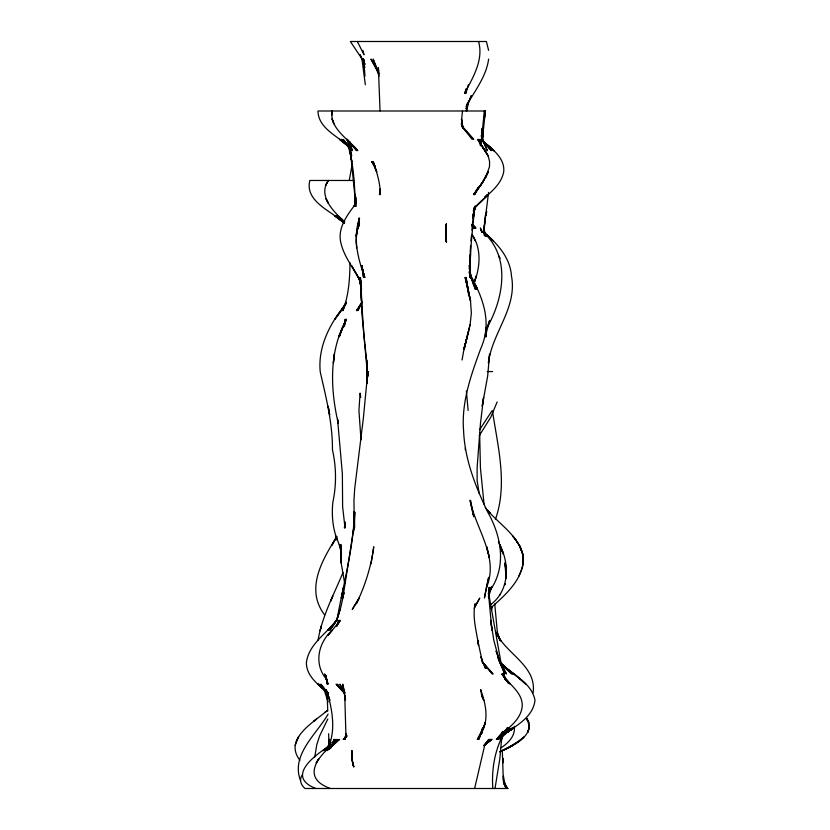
<?xml version="1.0" encoding="UTF-8"?>
<svg xmlns="http://www.w3.org/2000/svg" width="830" height="830" viewBox="0 0 830 830"><rect width="100%" height="100%" fill="white"/><g stroke="black" fill="none" stroke-linecap="round" stroke-linejoin="round"><path stroke-width="1.25" d="M468.13 410.466L466.367 390.961M486.048 328.026L486.224 336.721L485.965 328.026M350.001 262.737C349.814 278.89 348.725 295.501 342.904 310.69L346.183 302.089L341.265 310.69L334.812 319.343L346.525 303.043C330.62 322.31 317.672 346.089 320.245 371.902C326.065 397.56 332.643 423.186 332.446 449.756C336.347 467.186 336.534 484.865 332.84 502.337C331.523 515.129 332.695 528.368 337.437 540.382L335.994 536.118L340.487 548.153M353.373 532.85L354.234 523.813L353.964 500.324L354.69 488.652L363.353 418.31L367.835 371.518L367.005 383.491L366.694 359.992L367.4 383.491L366.559 359.992L364.889 344.056M479.647 433.053L480.425 467.913L484.046 504.184M490.862 607.902C505.532 594.737 523.18 579.548 523.408 558.341C520.701 537.487 501.04 525.66 488.102 511.031L490.167 513.199L485.249 507.587M345.124 521.914L345.01 527.828L342.624 506.736L342.365 473.826L337.551 419.171L338.287 423.57C330.33 389.197 328.69 351.132 346.494 319.343L338.879 336.721L346.079 319.343L343.651 326.906M522.34 567.409C524.529 559.814 522.89 551.577 519.103 544.781L522.703 553.766L523.408 558.341M367.182 383.491L367.317 378.698M324.727 712.493L327.549 710.293C314.041 722.183 283.269 738.845 299.941 760.311M485.841 331.751L485.726 336.721L486.411 328.026M470.019 258.555L469.988 277.5L470.299 253.824M523.242 562.885L522.599 553.766L519.103 544.781L521.25 549.221M329.054 746.834L328.618 733.741M355.427 204.045L355.634 196.959L354.431 206.411L355.458 204.263L354.14 206.411L355.769 203.194M354.109 528.98L354.825 512.058L353.362 533.109M345.052 523.097L344.429 527.828L345.519 523.097M469.936 265.652L471.295 241.966L474.76 206.411L473.245 218.228L474.905 206.411L472.633 222.948M357.491 228.935L359.525 218.228C352.646 237.992 357.803 258.597 364.827 277.5L361.475 265.652L364.536 277.5L361.621 265.652L364.235 277.5L361.766 265.652L363.54 277.5L361.953 265.652M345.062 323.067L345.228 319.343L344.471 325.516M354.192 528.98L354.42 523.813L342.842 598.046L343.921 592.693C341.109 605.838 339.2 619.834 329.78 630.229L336.451 620.352L328.358 630.229L336.741 620.352C326.138 633.778 308.667 644.298 306.394 662.62C306.301 676.502 319.073 685.31 328.504 693.372L318.73 684.179L327.819 693.226M480.767 145.644L481.047 139.367L480.643 144.389M470.195 252.652L470.62 245.545M485.27 215.572L484.035 232.193L486.38 236.415L484.129 232.193L485.374 236.415L484.077 227.991L484.928 219.296M355.748 198.142L355.219 206.411C354.815 186.283 353.902 165.481 348.164 146.153M358.104 228.935L358.819 218.228L358.985 225.366M314.777 757.002L316.769 744.769L319.56 736.127L327.808 719.008M488.559 192.456L484.129 227.991L484.035 232.193L487.335 236.415L483.786 232.193C497.232 243.263 510.253 257.684 511.456 275.944C517.567 307.899 491.931 332.861 488.403 363.063L489.617 354.088L487.635 376.208L482.209 406.15L483.6 397.414L480.446 423.57L477.146 467.238L477.115 480.404L479.159 493.362M470.973 240.773L471.378 236.031M356.392 236.031L356.931 230.128L356.091 241.966L356.682 247.931M367.545 376.312L367.991 371.518L366.777 383.491L368.022 371.518L366.787 383.491M358.373 226.559L359.172 218.228L357.45 228.935M471.917 230.128L472.509 224.121M486.173 328.026L485.26 336.721L489.638 320.421L486.868 327.985C504.152 297.648 511.477 254.706 480.767 230.076L482.147 232.193L480.363 227.991L481.877 232.193M445.669 230.128L446.301 224.121L445.71 230.128L446.395 241.966L445.627 230.128L446.384 224.121M501.818 736.833L499.805 758.973L495.002 788.5M332.125 110.992C329.313 128.536 348.382 138.963 357.803 150.666L346.722 139.367L356.682 150.666L347.407 139.367L352.335 150.666L351.08 146.153M484.284 110.992L481.597 139.367L482.106 128.339L481.96 139.367L481.639 133.236M466.481 88.488L465.869 93.427L468.338 84.795M349.264 180.432L352.19 164.33M357.896 226.559L358.207 224.173M502.129 736.833L501.6 739.385L502.171 737.082M380.472 190.018L379.435 194.604L380.337 188.877L380.13 194.604C380.555 183.222 376.685 172.287 373.241 161.601L376.758 171.955L372.027 161.601L375.17 166.716L371.84 161.601L375.17 166.716M466.802 110.898L468.452 102.1L467.145 104.3M465.205 449.756L465.526 447.598M462.04 359.992L464.945 344.045M462.528 110.992L461.667 118.991L462.829 128.339L461.449 118.991L463.13 128.339L461.262 123.701L463.42 128.339L472.146 139.367M482.355 729.072L481.628 733.741L482.645 727.9L478.848 739.385L483.133 727.9L477.302 739.385C489.856 723.76 486.774 706.672 480.643 689.554L481.981 697.117M344.575 325.516L345.581 319.343L343.63 326.75M533.067 692.874C537.114 665.785 505.636 653.864 495.873 632.253L500.874 641.03L496.952 632.253L499.712 639.93M358.031 226.559L358.415 224.173M473.536 213.497L474.812 207.593L472.944 218.228L475.144 206.411L472.664 218.228L474.739 207.593L473.339 211.142L475.497 206.411L472.706 215.862M371.124 563.819L373.749 546.773C371.135 566.589 365.107 585.814 356.361 603.763L359.017 598.046L352.252 609.479L358.726 599.094M318.004 640.594C321.926 616.514 333.764 594.861 342.987 572.565M486.422 587.35L484.419 598.046L488.652 577.348L486.484 587.35C499.276 557.21 475.756 528.99 470.071 500.324L473.069 514.413M488.382 596.863L490.177 587.35L488.787 598.046L489.119 587.35L488.901 598.046L491.931 630.229L490.748 620.352L493.777 640.179L499.857 662.62L496.101 650.896L504.723 673.96L497.627 657.298M474.833 207.593L472.758 218.228L475.31 206.411L473.66 212.324M355.292 204.045L355.769 201.69M468.805 295.781L465.661 277.5L470.506 300.927L471.367 313.086L470.071 324.924L464.053 348.828L469.977 324.924M488.631 59.065C486.494 75.157 476.586 88.447 468.618 102.1L471.347 95.595M466.263 110.898L468.11 102.1L466.118 106.499M464.229 348.828L468.753 330.921M473.577 213.497L474.947 207.593M357.626 226.528L358.259 224.121M491.485 610.206L492.335 606.523M474.625 788.5L484.772 744.966L488.839 739.385L484.627 744.966L491.983 739.385L484.201 745.35M474.49 606.056L475.102 603.763C472.166 617.8 476.669 631.692 478.578 645.522L477.665 640.179L482.541 662.62L480.923 656.8L485.498 668.399L483.081 662.62L487.054 668.399L482.925 662.62L492.398 673.96L482.884 662.62L493.176 673.96M295.096 745.392L298.644 736.656L296.31 741.055M497.118 401.969L490.862 417.106L479.159 435.802M495.458 519.321C507.825 484.056 497.813 446.82 492.532 411.296M336.71 620.352L339.895 609.479L336.887 620.352C343.236 584.393 353.559 548.723 354.369 512.058L354.638 527.683M501.03 739.385L501.714 737.082M488.528 596.863L491.474 587.35L490.188 589.487L491.547 587.35L488.206 593.772M473.463 284.732L476.275 275.944L473.463 284.732C480.041 268.536 482.168 249.508 472.011 234.299M522.485 567.409L518.885 576.186M336.887 625.841L338.816 620.352L336.793 625.841M466.211 88.82L464.541 93.427C472.83 77.781 483.797 59.957 478.578 41.5M302.296 774.888C298.842 779.526 300.927 785.097 305.004 788.5L507.908 788.5M471.347 95.595L466.024 108.699L468.452 102.1L466.792 105.4M337.011 625.841L339.304 620.352L336.451 625.841M475.497 206.411L473.494 211.142L475.569 206.411L474.086 208.382L488.206 194.604M354.037 206.411L355.582 202.873M361.756 302.089L357.927 310.69L361.953 302.089L356.506 310.69L362.337 302.089M477.893 187.673L474.397 194.604L482.033 183.056L474.013 194.604L485.623 177.537L489.482 166.716L489.596 161.601L488.196 156.061L477.686 139.367L481.068 145.022L478.889 139.367L480.695 145.022L480.062 139.367L480.331 145.644M485.643 177.537L488.123 171.955L482.24 183.056L473.463 194.604L482.261 183.056L488.154 171.955L482.199 183.056M502.845 731.344L498.674 739.385L502.16 732.496M474.677 194.604L478.007 187.673M331.243 747.208L335.227 739.385L331.066 747.208M328.296 180.473L325.723 185.246L328.296 180.473C317.537 196.005 333.785 212.034 344.792 221.797M474.169 608.338L479.771 598.046L474.501 607.404M489.928 590.555C507.016 566.703 501.341 535.993 487.687 512.058C475.445 486.39 464.707 459.332 463.576 430.563C461.293 402.208 471.046 374.994 480.663 348.828C492.844 321.708 482.51 296.787 469.23 272.759M492.138 410.611L479.605 429.712M336.69 536.616L331.896 545.258L336.835 536.616C322.413 559.721 304.807 588.916 324.655 614.916M330.641 742.736L329.334 744.966C335.299 728.75 332.384 711.248 328.047 695.042L329.894 700.24L326.055 689.554L328.172 693.942M502.482 732.081L498.332 739.385L502.451 732.081L497.647 739.385L503.032 732.081M474.335 208.558C483.62 196.326 500.438 188.286 503.696 171.955C505.273 157.534 491.225 148.404 481.815 140.177L494.026 150.666L481.753 140.177L493.871 150.666L481.929 140.177L493.414 150.666L482.147 140.239L491.049 148.933L486.37 144.586M337.914 624.305L340.393 620.352L328.172 635.189L332.197 630.229C318.201 642.773 313.574 663.927 326.325 679.096L324.561 673.96L328.068 684.179L325.557 675.101L327.611 684.179L326.159 677.363M331.201 747.519L336.316 739.385L329.012 749.552M353.922 206.411L355.323 204.263M330.589 742.435L325.225 750.569L330.216 744.977M328.099 714.08C316.624 734.27 290.77 754.657 300.408 780.273M353.808 206.411C346.12 216.474 337.903 228.592 340.663 241.966C343.786 256.792 353.964 268.64 360.822 281.816L351.578 265.652L360.77 281.816M346.276 736.563L344.097 739.385L346.473 735.619L344.367 739.385L346.38 734.872L344.647 739.385L346.245 733.741L345.01 739.385L345.892 733.741L344.74 695.042L345.477 700.24L342.728 684.179L344.73 692.625M325.536 749.552L331.066 742.435M329.811 748.702L337.426 739.385L327.248 750.569L339.584 739.385C322.227 751.337 297.285 776.693 330.402 788.5M346.899 735.619L343.796 739.385L346.463 736.563M500.428 734.602L496.361 739.385L507.804 727.9M473.982 208.382L488.434 194.604M474.034 208.226L475.663 206.411M484.627 744.966L489.804 739.385L484.502 744.977L491.578 739.385L483.932 745.776M506.124 729.57L501.943 733.741C510.751 726.364 521.51 718.116 522.257 705.645C522.464 694.378 512.639 686.711 505.802 679.096L510.377 684.179L501.704 673.96L508.354 683.152L502.513 673.96L505.439 679.065M506.051 731.438L509.62 727.9L500.708 739.385L507.234 727.9C495.5 745.703 491.298 767.449 492.833 788.5M329.956 744.541L323.814 750.569L329.811 745.776M489.897 605.132C509.215 591.811 510.118 564.203 499.681 544.781L503.219 553.766L498.384 541.482M522.06 738.544L523.792 737.04L518.646 741.481L504.101 749.832M521.199 739.291L511.954 745.724M503.8 734.789L512.484 727.9L503.364 734.789M329.925 745.35L323.015 750.569L330.029 745.672C314.881 754.875 285.219 776.839 315.929 788.5M503.457 734.789L511.612 728.667M329.271 746.087L323.244 750.569L329.251 746.367M503.281 735.079L513.282 727.9L502.918 735.079C515.513 726.219 533.182 717.359 534.997 700.24C531.75 682.976 513.168 674.915 501.268 664.135L513.957 673.96L501.144 664.135M505.491 732.921L511.612 728.626M501.102 747.778C508.23 743.161 515.845 735.577 514.195 726.271M503.053 735.079L513.646 727.9L503.437 734.654M502.928 735.079L513.646 727.9M499.971 751.71L512.141 745.724L499.878 751.856M500.085 751.71C512.401 746.378 536.834 735.214 526.594 718.085L528.886 722.681L526.511 718.085M354.078 180.473L309.829 180.473C304.548 201.576 331.73 211.225 344.149 222.876L334.428 215.572L344.274 222.876M487.262 371.57L492.584 371.57M343.911 222.554L334.687 215.572L343.713 222.554M349.306 146.9C338.246 136.359 318.253 128.525 317.973 110.992L485.457 110.992L482.334 139.367L483.112 128.339L482.448 139.367L483.019 141.629M349.139 146.9L339.491 139.367L349.015 146.63M510.201 671.532L501.279 664.239L512.878 673.96L501.31 664.239M344.128 222.554L335.642 215.572L344.336 223.021M513.179 673.96L499.878 662.62L510.004 672.217M340.093 139.367L349.451 147.439M343.143 141.11L348.911 146.319M501.289 664.363L511.757 673.96L500.521 663.492M328.524 693.372L318.544 684.179L328.431 694.139M344.481 222.668L336.928 215.572L344.004 222.668M349.565 147.19L341.4 139.367L350.53 148.933M509.34 671.346L500.967 662.62L488.663 593.294M342.105 140.312L350.945 149.722M463.42 128.339L461.646 125.548L473.702 139.367L461.719 126.482M351.069 144.078L352.823 145.956L351.37 144.078M351.204 144.078L352.926 145.956M485.384 144.078L491.246 150.666L482.033 139.367L487.345 150.666L481.089 135.684M507.701 788.5L504.007 783.925L507.618 788.5L503.499 781.3M326.449 691.089L320.857 684.179L327.995 694.056M350.696 148.788L343.215 139.367L350.924 149.639M364.266 61.202L362.897 59.065L364.08 61.202M500.843 664.685L506.487 673.96L500.417 662.62M344.886 692.863L339.947 684.179L344.761 693.953M484.699 143.476L482.375 139.367L482.946 128.339L482.51 139.367L483.122 141.629M378.086 71.888L370.927 59.065L379.165 74.026M505.522 679.065L502.669 673.96L505.646 679.635L503.364 673.96L505.512 679.635L502.814 673.96L505.709 679.635M469.448 271.576L470.942 277.5L477.468 289.348M469.303 272.759L475.383 289.348L471.056 277.5L477.177 289.348L470.952 277.5L477.375 289.348L470.952 277.5L476.524 289.348L471.004 277.5L469.292 265.652L470.797 277.5L469.656 265.652L470.589 277.5L469.324 271.576M470.963 277.5L477.385 289.348M364.163 61.202L363.001 59.065L364.93 64.418M526.479 719.008L527.953 721.768M357.357 41.5L364.007 54.749L362.876 50.391M358.487 277.5L360.687 281.816L358.653 277.5L361.361 286.983M341.846 218.954L344.149 223.478M473.027 236.415L475.113 240.742M505.501 679.635L503.696 673.96L505.501 679.635L503.073 673.96L505.387 679.635M360.853 282.242L358.83 277.5L361.361 284.607M377.463 69.326L373.137 59.065L379.04 76.163M340.777 548.153L339.377 544.781L340.705 550.394M325.007 689.606L327.207 695.042L327.726 711.103M348.984 143.891L347.168 139.367L351.661 155.532L350.416 150.666L355.645 204.045L355.354 194.604L355.634 200.507M352.781 763.88L353.497 765.851M503.322 781.445L505.844 788.5L503.374 775.967L503.333 780.273L502.285 750.299M324.167 690.093L328.12 701.921M364.847 63.962L363.198 59.065L364.681 67.624L363.633 59.065L364.982 76.163M499.753 639.93L497.346 632.253L494.742 603.815M481.504 136.919L482.209 139.367L481.784 134.46M352.615 762.895L353.736 766.837L351.744 758.973L351.681 750.569L352.055 758.973L353.705 766.837L351.754 758.973L351.796 750.569L351.744 758.973M361.071 282.242L359.753 277.5L361.507 289.348L360.407 277.5L361.444 295.781M472.592 512.058L473.795 516.758L470.548 500.324M465.111 277.5L470.569 300.927L465.288 277.5L468.099 289.348L466.066 277.5L468.037 289.348M360.697 397.414L360.116 393.098L358.934 410.466L360.998 439.848M361.465 286.983L359.193 277.5L361.32 289.348L361.87 313.086L367.233 371.518M344.761 583.739L341.14 562.885L340.404 544.781L341.514 553.766M488.6 50.391L486.432 41.5L350.364 41.5L362.119 59.065L360.085 54.749L361.953 59.065L365.345 84.733M325.651 675.236L327.248 684.179L326.283 677.788M349.617 141.878L351.059 150.666L349.793 141.878M469.407 268.017L470.683 277.5L469.77 265.652L470.465 277.5L469.365 268.017M361.164 289.348L360.137 281.059L361.32 289.348L361.424 300.927L360.365 281.059L361.683 300.927M364.111 336.887L364.754 342.863M363.986 335.694L361.673 302.141M468.919 295.781L468.307 289.348L468.369 291.921M329.437 744.354L329.012 739.385L329.303 744.354M378.854 73.725L378.376 67.624L380.057 110.898M353.933 512.058L354.296 523.813L354.026 512.058M329.738 744.354L329.562 739.385L329.583 744.354M358.643 224.121L358.716 226.528M505.968 571.839L505.895 576.186L505.003 562.885L505.916 571.839M340.923 544.781L341.265 562.885L340.923 544.781M506.02 576.186L505.958 578.323L506.02 576.186M470.413 253.824L470.133 277.5L470.434 253.824M446.291 224.121L445.741 236.031L446.457 241.966L445.741 236.031L446.301 224.121M334.345 354.088L333.39 363.063L334.386 354.088M345.415 523.097L344.907 527.828L345.373 523.097M474.106 209.959L473.121 218.228L474.096 209.959M332.197 110.992L331.658 115.017L332.197 110.992M357.108 230.128L356.215 236.031L357.108 230.128M486.608 211.536L486.007 215.572L486.639 211.536M485.405 110.992L484.17 118.991L485.457 110.992M343.537 587.35L341.338 598.046L343.558 587.35M504.982 583.749L504.744 584.839L504.982 583.749M467.124 336.887L464.198 348.828L467.124 336.887M321.335 626.038L320.069 630.883L321.355 626.038M529.312 727.485L527.797 732.319L529.312 727.485M342.375 327.985L339.304 336.721L342.417 327.985M485.374 722.349L483.34 727.9L485.374 722.349M334.137 739.385L330.496 748.328L334.137 739.385M332.674 596.262L330.516 601.366L332.706 596.262M491.609 587.35L489.793 590.555L491.651 587.35M491.464 587.35L490.208 589.487L491.547 587.35M318.668 758.973L316.147 762.895L318.689 758.973M500.013 594.456L499.66 594.986L500.013 594.456M335.362 622.147L327.611 630.229L335.362 622.147M346.764 736.158L343.195 739.385L346.847 736.158M490.271 739.385L483.973 745.402L490.271 739.385M487.428 194.604L484.71 197.322L487.428 194.604M316.479 719.091L313.782 721.312L316.479 719.091M513.77 727.9L503.52 734.654L513.78 727.9M520.202 679.096L514.102 673.96L525.867 684.179L520.202 679.096M488.58 236.415L483.651 232.193L493.124 240.742L488.58 236.415M328.389 693.372L317.807 684.179L328.421 693.372M475.777 227.991L472.187 224.442L475.777 227.991M475.569 227.991L472.031 224.442L475.569 227.991M475.351 227.991L471.897 224.442L475.351 227.991M344.533 693.226L336.119 684.179L344.543 693.226M344.606 693.071L337.343 684.179L344.523 693.071M516.156 540.382L512.743 536.118L516.156 540.382M485.384 150.666L481.182 145.022L488.196 156.061L485.374 150.666M474.034 227.991L471.741 224.899L474.034 227.991M485.28 150.666L481.244 145.022L485.28 150.666M517.484 542.561L516.001 540.382L518.957 544.781L517.484 542.561M473.588 227.991L471.544 224.899L473.588 227.991M328.307 203.184L326.107 198.868L328.307 203.184M503.291 553.766L499.556 544.781L503.271 553.766M503.219 553.766L499.774 544.781L503.125 553.766M333.868 123.701L332.083 118.991L333.868 123.701M483.651 700.24L481.763 695.042L483.651 700.24M499.836 258.327L499.121 256.138L499.805 258.327M489.368 557.449L486.681 546.773L489.306 557.449M351.816 161.601L349.918 150.666L351.816 161.601M329.676 414.803L328.182 406.15L329.624 414.803M528.72 725.067L528.451 722.681L528.866 727.485L528.72 725.067M470.797 277.5L469.5 265.652L470.703 277.5M505.657 567.409L505.335 562.885L505.657 567.409M503.094 762.635L502.804 758.132L503.053 762.635M358.612 226.528L358.467 224.121L358.612 226.528M355.831 206.411L355.167 194.604L355.831 206.411M470.32 277.5L469.842 265.652L470.32 277.5M484.367 235.357L484.284 232.193L484.367 235.357"/></g></svg>
